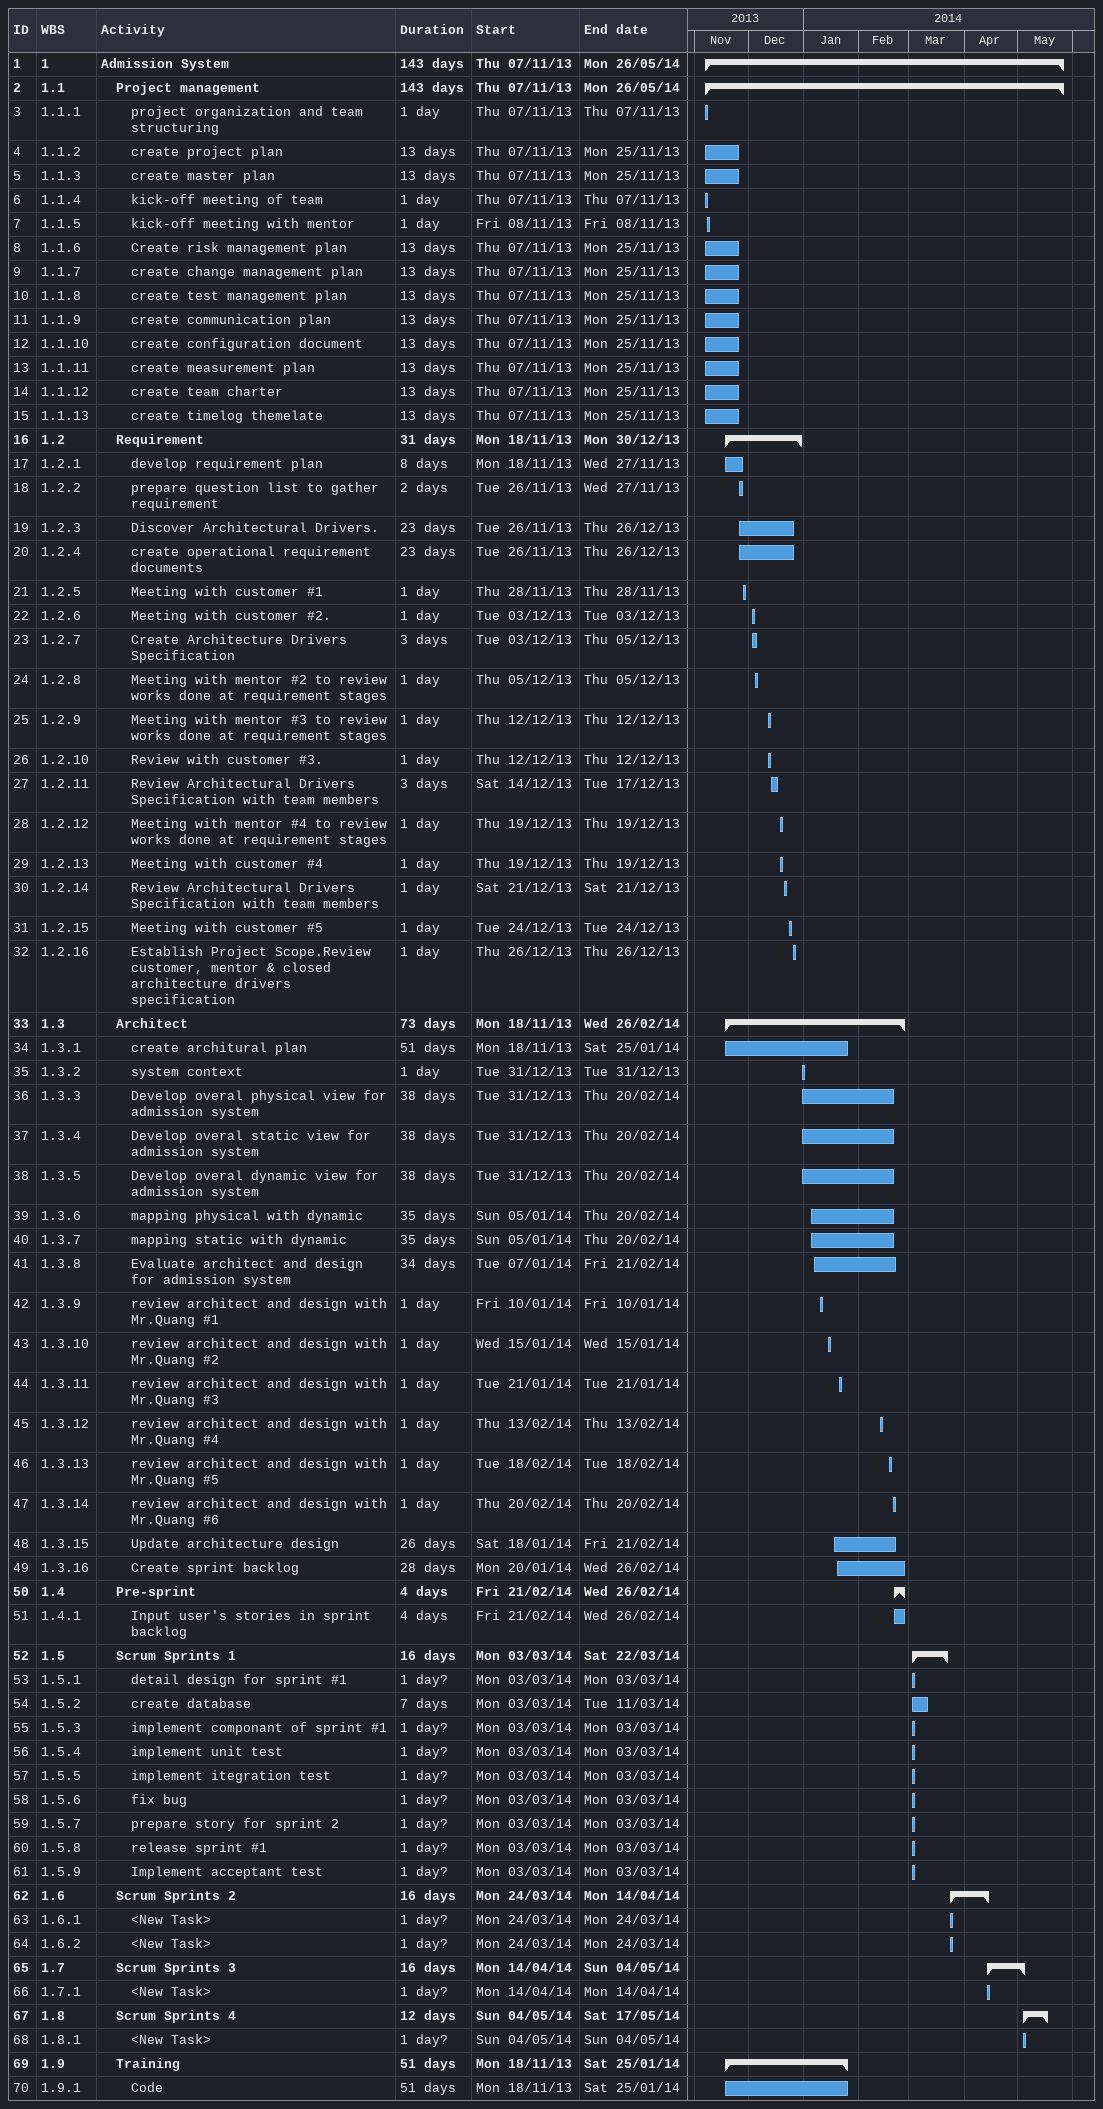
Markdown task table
| ID | WBS | Task | Duration | Start | Finish |
|---|---|---|---|---|---|
| 1 | 1 | **Admission System** | 143d | 2013-11-07 | 2014-05-26 |
| 2 | 1.1 | **Project management** | 143d | 2013-11-07 | 2014-05-26 |
| 3 | 1.1.1 | project organization and team structuring | 1d | 2013-11-07 | 2013-11-07 |
| 4 | 1.1.2 | create project plan | 13d | 2013-11-07 | 2013-11-25 |
| 5 | 1.1.3 | create master plan | 13d | 2013-11-07 | 2013-11-25 |
| 6 | 1.1.4 | kick-off meeting of team | 1d | 2013-11-07 | 2013-11-07 |
| 7 | 1.1.5 | kick-off meeting with mentor | 1d | 2013-11-08 | 2013-11-08 |
| 8 | 1.1.6 | Create risk management plan | 13d | 2013-11-07 | 2013-11-25 |
| 9 | 1.1.7 | create change management plan | 13d | 2013-11-07 | 2013-11-25 |
| 10 | 1.1.8 | create test management plan | 13d | 2013-11-07 | 2013-11-25 |
| 11 | 1.1.9 | create communication plan | 13d | 2013-11-07 | 2013-11-25 |
| 12 | 1.1.10 | create configuration document | 13d | 2013-11-07 | 2013-11-25 |
| 13 | 1.1.11 | create measurement plan | 13d | 2013-11-07 | 2013-11-25 |
| 14 | 1.1.12 | create team charter | 13d | 2013-11-07 | 2013-11-25 |
| 15 | 1.1.13 | create timelog themelate | 13d | 2013-11-07 | 2013-11-25 |
| 16 | 1.2 | **Requirement** | 31d | 2013-11-18 | 2013-12-30 |
| 17 | 1.2.1 | develop requirement plan | 8d | 2013-11-18 | 2013-11-27 |
| 18 | 1.2.2 | prepare question list to gather requirement | 2d | 2013-11-26 | 2013-11-27 |
| 19 | 1.2.3 | Discover Architectural Drivers. | 23d | 2013-11-26 | 2013-12-26 |
| 20 | 1.2.4 | create operational requirement documents | 23d | 2013-11-26 | 2013-12-26 |
| 21 | 1.2.5 | Meeting with customer #1 | 1d | 2013-11-28 | 2013-11-28 |
| 22 | 1.2.6 | Meeting with customer #2. | 1d | 2013-12-03 | 2013-12-03 |
| 23 | 1.2.7 | Create Architecture Drivers Specification | 3d | 2013-12-03 | 2013-12-05 |
| 24 | 1.2.8 | Meeting with mentor #2 to review works done at requirement stages | 1d | 2013-12-05 | 2013-12-05 |
| 25 | 1.2.9 | Meeting with mentor #3 to review works done at requirement stages | 1d | 2013-12-12 | 2013-12-12 |
| 26 | 1.2.10 | Review with customer #3. | 1d | 2013-12-12 | 2013-12-12 |
| 27 | 1.2.11 | Review Architectural Drivers Specification with team members | 3d | 2013-12-14 | 2013-12-17 |
| 28 | 1.2.12 | Meeting with mentor #4 to review works done at requirement stages | 1d | 2013-12-19 | 2013-12-19 |
| 29 | 1.2.13 | Meeting with customer #4 | 1d | 2013-12-19 | 2013-12-19 |
| 30 | 1.2.14 | Review Architectural Drivers Specification with team members | 1d | 2013-12-21 | 2013-12-21 |
| 31 | 1.2.15 | Meeting with customer #5 | 1d | 2013-12-24 | 2013-12-24 |
| 32 | 1.2.16 | Establish Project Scope.Review customer, mentor & closed architecture drivers specification | 1d | 2013-12-26 | 2013-12-26 |
| 33 | 1.3 | **Architect** | 73d | 2013-11-18 | 2014-02-26 |
| 34 | 1.3.1 | create architural plan | 51d | 2013-11-18 | 2014-01-25 |
| 35 | 1.3.2 | system context | 1d | 2013-12-31 | 2013-12-31 |
| 36 | 1.3.3 | Develop overal physical view for admission system | 38d | 2013-12-31 | 2014-02-20 |
| 37 | 1.3.4 | Develop overal static view for admission system | 38d | 2013-12-31 | 2014-02-20 |
| 38 | 1.3.5 | Develop overal dynamic view for admission system | 38d | 2013-12-31 | 2014-02-20 |
| 39 | 1.3.6 | mapping physical with dynamic | 35d | 2014-01-05 | 2014-02-20 |
| 40 | 1.3.7 | mapping static with dynamic | 35d | 2014-01-05 | 2014-02-20 |
| 41 | 1.3.8 | Evaluate architect and design for admission system | 34d | 2014-01-07 | 2014-02-21 |
| 42 | 1.3.9 | review architect and design with Mr.Quang #1 | 1d | 2014-01-10 | 2014-01-10 |
| 43 | 1.3.10 | review architect and design with Mr.Quang #2 | 1d | 2014-01-15 | 2014-01-15 |
| 44 | 1.3.11 | review architect and design with Mr.Quang #3 | 1d | 2014-01-21 | 2014-01-21 |
| 45 | 1.3.12 | review architect and design with Mr.Quang #4 | 1d | 2014-02-13 | 2014-02-13 |
| 46 | 1.3.13 | review architect and design with Mr.Quang #5 | 1d | 2014-02-18 | 2014-02-18 |
| 47 | 1.3.14 | review architect and design with Mr.Quang #6 | 1d | 2014-02-20 | 2014-02-20 |
| 48 | 1.3.15 | Update architecture design | 26d | 2014-01-18 | 2014-02-21 |
| 49 | 1.3.16 | Create sprint backlog | 28d | 2014-01-20 | 2014-02-26 |
| 50 | 1.4 | **Pre-sprint** | 4d | 2014-02-21 | 2014-02-26 |
| 51 | 1.4.1 | Input user's stories in sprint backlog | 4d | 2014-02-21 | 2014-02-26 |
| 52 | 1.5 | **Scrum Sprints 1** | 16d | 2014-03-03 | 2014-03-22 |
| 53 | 1.5.1 | detail design for sprint #1 | 1d? | 2014-03-03 | 2014-03-03 |
| 54 | 1.5.2 | create database | 7d | 2014-03-03 | 2014-03-11 |
| 55 | 1.5.3 | implement componant of sprint #1 | 1d? | 2014-03-03 | 2014-03-03 |
| 56 | 1.5.4 | implement unit test | 1d? | 2014-03-03 | 2014-03-03 |
| 57 | 1.5.5 | implement itegration test | 1d? | 2014-03-03 | 2014-03-03 |
| 58 | 1.5.6 | fix bug | 1d? | 2014-03-03 | 2014-03-03 |
| 59 | 1.5.7 | prepare story for sprint 2 | 1d? | 2014-03-03 | 2014-03-03 |
| 60 | 1.5.8 | release sprint #1 | 1d? | 2014-03-03 | 2014-03-03 |
| 61 | 1.5.9 | Implement acceptant test | 1d? | 2014-03-03 | 2014-03-03 |
| 62 | 1.6 | **Scrum Sprints 2** | 16d | 2014-03-24 | 2014-04-14 |
| 63 | 1.6.1 | <New Task> | 1d? | 2014-03-24 | 2014-03-24 |
| 64 | 1.6.2 | <New Task> | 1d? | 2014-03-24 | 2014-03-24 |
| 65 | 1.7 | **Scrum Sprints 3** | 16d | 2014-04-14 | 2014-05-04 |
| 66 | 1.7.1 | <New Task> | 1d? | 2014-04-14 | 2014-04-14 |
| 67 | 1.8 | **Scrum Sprints 4** | 12d | 2014-05-04 | 2014-05-17 |
| 68 | 1.8.1 | <New Task> | 1d? | 2014-05-04 | 2014-05-04 |
| 69 | 1.9 | **Training** | 51d | 2013-11-18 | 2014-01-25 |
| 70 | 1.9.1 | Code | 51d | 2013-11-18 | 2014-01-25 |
